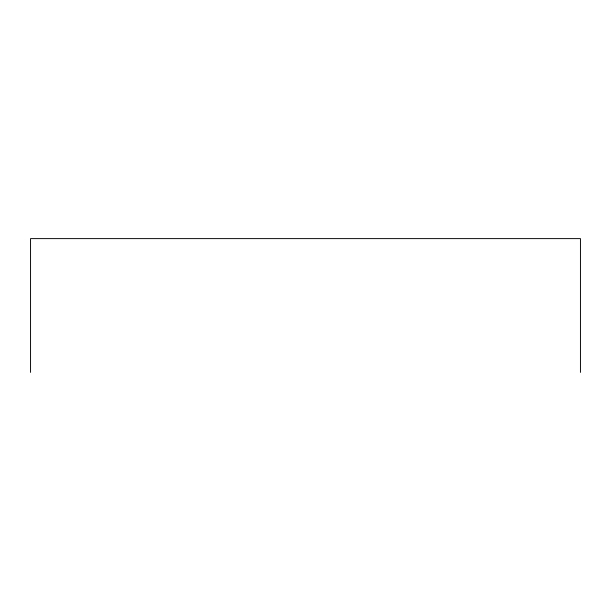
<?xml version="1.0" encoding="UTF-8"?>
<svg xmlns="http://www.w3.org/2000/svg" width="611" height="611" viewBox="0 0 611 611"><rect width="100%" height="100%" fill="white"/><g stroke="black" fill="none" stroke-linecap="round" stroke-linejoin="round"><path stroke-width="0.92" d="M580.45 372.389L580.45 238.611L30.55 238.611L30.55 372.389"/></g></svg>
